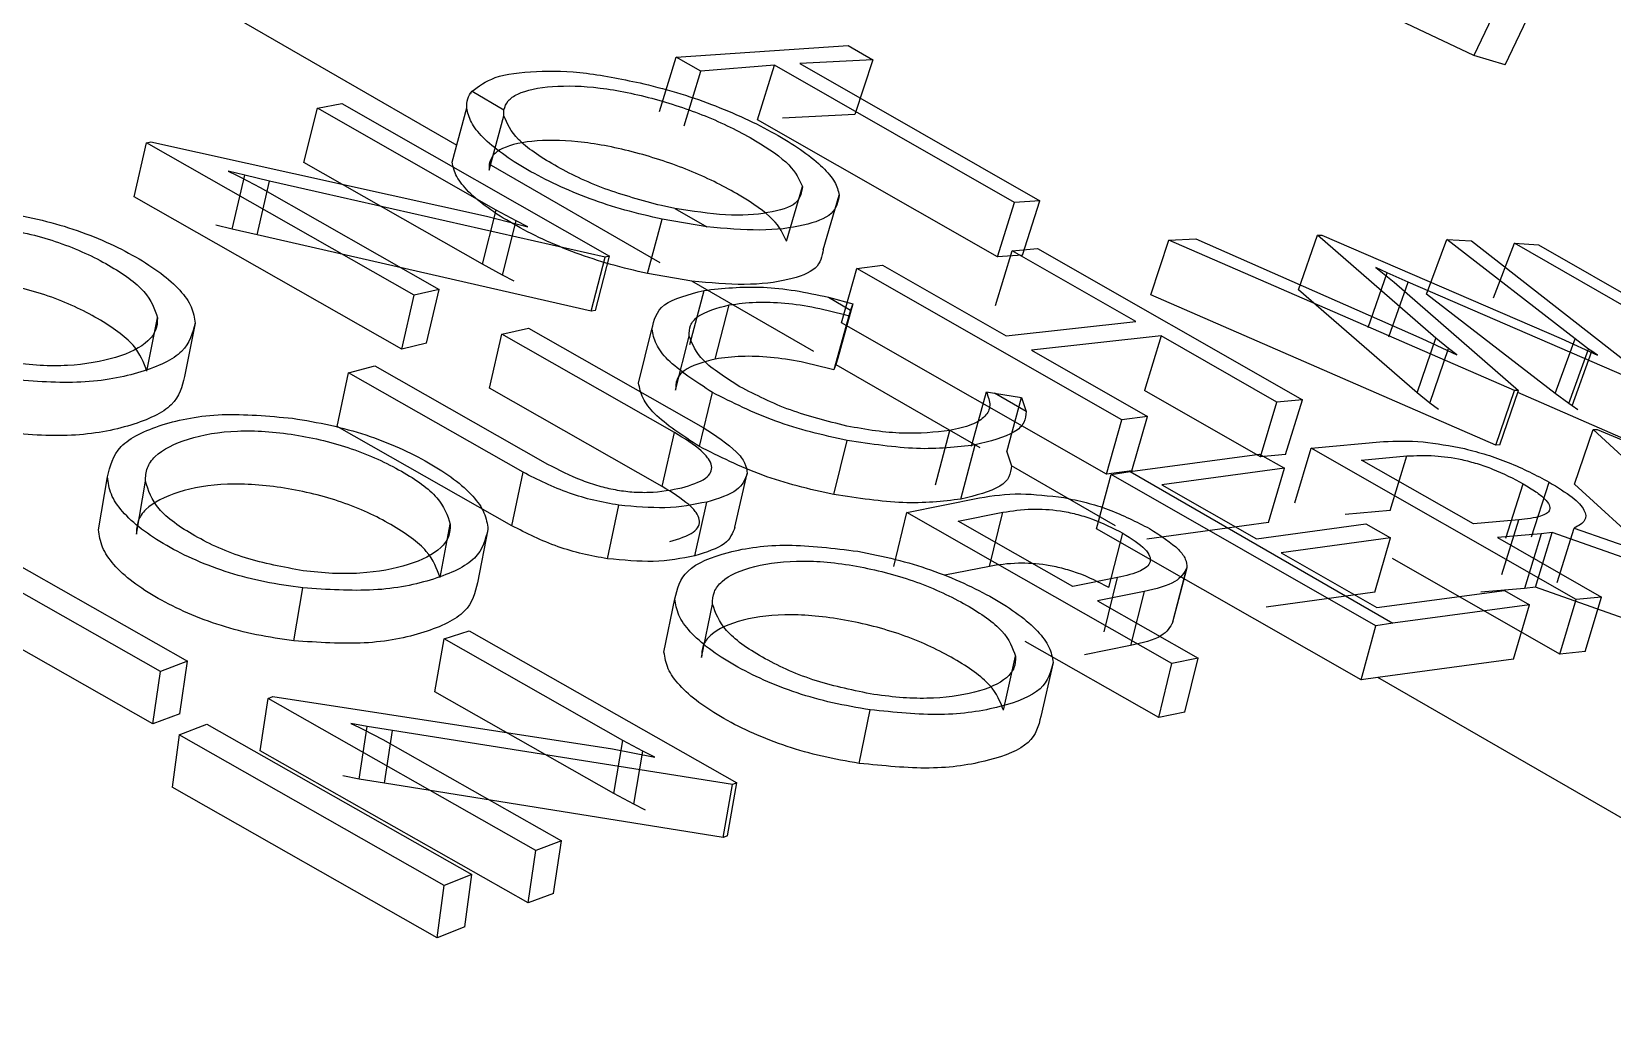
# Model space of a CAD drawing. Header units: millimetres. Extents: x 0 to 293, y 0 to 345.
# Drawn here: x 66.828 to 69.471, y 124.999 to 126.63 of the extents above; entities that cross this region are included whole.
import ezdxf

# ---------------------------------------------------------------- set-up
doc = ezdxf.new("R2010")
doc.units = ezdxf.units.MM

msp = doc.modelspace()

# ---------------------------------------------------------------- linework, layer by layer
at = {"color": 7, "linetype": 'Continuous', "lineweight": 25}
for p, q in [((67.5392, 126.4392), (67.0692, 126.7105)), ((69.2393, 126.59), (69.0003, 126.7032)), ((69.2819, 126.6798), (69.2393, 126.59)), ((69.2915, 126.5743), (69.3346, 126.6639)), ((67.8774, 126.4962), (67.9052, 126.5873)), ((67.9052, 126.5873), (68.1927, 126.6065)), ((67.9468, 126.5636), (67.9052, 126.5873)), ((68.1927, 126.6065), (68.2343, 126.5827)), ((69.2915, 126.5743), (69.2393, 126.59)), ((67.919, 126.4724), (67.9468, 126.5636)), ((68.07, 126.5736), (67.9468, 126.5636)), ((68.0412, 126.4824), (68.07, 126.5736)), ((68.4713, 126.3444), (68.07, 126.5736)), ((68.2343, 126.5827), (68.1121, 126.5764)), ((68.1121, 126.5764), (68.5133, 126.3471)), ((68.2343, 126.5827), (68.2042, 126.4914)), ((67.3055, 126.5017), (67.3462, 126.5094)), ((67.3462, 126.5094), (67.7937, 126.2544)), ((67.5622, 126.5277), (67.5618, 126.5261)), ((67.564, 126.53), (67.6174, 126.4992)), ((67.2826, 126.4112), (67.3055, 126.5017)), ((67.6044, 126.3314), (67.3055, 126.5017)), ((67.5307, 126.4116), (67.5551, 126.5023)), ((67.5927, 126.3985), (67.6173, 126.4892)), ((67.6173, 126.4892), (67.6174, 126.4992)), ((68.4425, 126.2532), (68.0412, 126.4824)), ((68.2042, 126.4914), (68.083, 126.4851)), ((66.999, 126.3539), (67.0195, 126.4439)), ((67.0195, 126.4439), (67.027, 126.4457)), ((67.467, 126.1891), (67.0195, 126.4439)), ((67.027, 126.4457), (67.588, 126.3211)), ((67.5815, 126.2409), (67.2826, 126.4112)), ((67.8784, 126.2434), (67.5926, 126.4084)), ((67.5926, 126.4084), (67.5927, 126.3985)), ((67.184, 126.3896), (67.1565, 126.3964)), ((67.1565, 126.3964), (67.1702, 126.3896)), ((67.1631, 126.2995), (67.184, 126.3896)), ((67.1702, 126.3896), (67.1777, 126.3859)), ((67.1777, 126.3859), (67.2099, 126.369)), ((67.2256, 126.38), (67.184, 126.3896)), ((67.2046, 126.2899), (67.2256, 126.38)), ((67.7864, 126.253), (67.2256, 126.38)), ((67.4465, 126.0991), (66.999, 126.3539)), ((67.2099, 126.369), (67.5088, 126.1988)), ((68.0898, 126.2798), (68.1164, 126.3709)), ((68.1512, 126.2653), (68.178, 126.3563)), ((67.5815, 126.2409), (67.6044, 126.3314)), ((67.588, 126.3211), (67.6575, 126.3033)), ((67.6377, 126.3135), (67.6044, 126.3314)), ((67.9031, 126.3342), (67.881, 126.3389)), ((67.9031, 126.3342), (67.9566, 126.3033)), ((68.4425, 126.2532), (68.4713, 126.3444)), ((68.5133, 126.3471), (68.4713, 126.3444)), ((68.4842, 126.2559), (68.5133, 126.3471)), ((67.1631, 126.2995), (67.1357, 126.3064)), ((67.2046, 126.2899), (67.1631, 126.2995)), ((67.6149, 126.223), (67.6377, 126.3135)), ((67.6575, 126.3033), (67.6377, 126.3135)), ((67.8573, 126.2254), (67.8817, 126.3161)), ((67.9567, 126.3033), (67.8817, 126.3161)), ((67.7633, 126.1625), (67.2046, 126.2899)), ((68.6993, 126.1901), (68.7292, 126.2814)), ((68.7292, 126.2814), (68.7741, 126.2832)), ((69.307, 126.03), (68.7292, 126.2814)), ((68.7741, 126.2832), (69.152, 126.117)), ((68.9458, 126.1982), (68.9778, 126.2895)), ((69.1755, 126.1175), (68.9778, 126.2895)), ((68.9778, 126.2895), (68.9848, 126.2895)), ((68.9848, 126.2895), (69.3851, 126.1168)), ((69.1602, 126.191), (69.194, 126.2822)), ((69.4085, 126.1162), (69.194, 126.2822)), ((69.194, 126.2822), (69.235, 126.2803)), ((69.235, 126.2803), (69.5557, 126.0293)), ((69.2723, 126.1849), (69.307, 126.276)), ((69.7497, 126.0225), (69.307, 126.276)), ((69.307, 126.276), (69.3471, 126.2732)), ((69.3471, 126.2732), (69.5537, 126.1549)), ((67.7633, 126.1625), (67.7864, 126.253)), ((67.7705, 126.1638), (67.7937, 126.2544)), ((67.7937, 126.2544), (67.7864, 126.253)), ((68.4393, 126.1722), (68.467, 126.2633)), ((68.4842, 126.2559), (68.4425, 126.2532)), ((68.467, 126.2633), (68.5096, 126.2671)), ((68.6738, 126.1453), (68.467, 126.2633)), ((68.5096, 126.2671), (68.9525, 126.0142)), ((67.6149, 126.223), (67.5815, 126.2409)), ((67.6347, 126.2128), (67.6149, 126.223)), ((67.9318, 126.2126), (67.8573, 126.2254)), ((68.182, 126.1428), (68.2076, 126.2337)), ((68.2076, 126.2337), (68.2505, 126.2394)), ((68.6506, 125.981), (68.2076, 126.2337)), ((68.2505, 126.2394), (68.4573, 126.1214)), ((69.0623, 126.1355), (69.0943, 126.2268)), ((69.0943, 126.2268), (69.0751, 126.2358)), ((69.0751, 126.2358), (69.0867, 126.2268)), ((69.0867, 126.2268), (69.106, 126.2113)), ((69.1293, 126.2112), (69.0943, 126.2268)), ((67.4465, 126.0991), (67.467, 126.1891)), ((67.5088, 126.1988), (67.467, 126.1891)), ((67.4879, 126.1088), (67.5088, 126.1988)), ((67.9283, 126.1066), (67.9519, 126.1972)), ((68.1353, 126.0951), (67.9318, 126.2126)), ((69.276, 125.9387), (68.6993, 126.1901)), ((69.1444, 126.0262), (68.9458, 126.1982)), ((69.0972, 126.1199), (69.1293, 126.2112)), ((69.106, 126.2113), (69.3139, 126.0302)), ((69.5487, 126.0294), (69.1293, 126.2112)), ((69.3754, 126.025), (69.1602, 126.191)), ((67.7705, 126.1638), (67.7633, 126.1625)), ((67.9706, 126.0825), (67.9942, 126.1731)), ((68.1599, 126.1859), (68.2008, 126.175)), ((68.16, 126.1859), (68.1971, 126.1645)), ((68.2008, 126.175), (68.1759, 126.0842)), ((68.1971, 126.1645), (68.1938, 126.155)), ((68.2008, 126.175), (68.1971, 126.1645)), ((67.0203, 126.0621), (67.0381, 126.1514)), ((67.101, 126.1425), (67.083, 126.0532)), ((68.1938, 126.155), (68.1691, 126.0643)), ((68.6249, 125.8901), (68.182, 126.1428)), ((68.4573, 126.1214), (68.6738, 126.1453)), ((67.5933, 126.034), (67.614, 126.1241)), ((67.614, 126.1241), (67.6583, 126.1342)), ((67.9028, 125.9597), (67.614, 126.1241)), ((67.6583, 126.1342), (67.9504, 125.9679)), ((67.8425, 126.0423), (67.8649, 126.1326)), ((67.9044, 126.0304), (67.927, 126.1208)), ((68.7161, 126.1212), (68.4996, 126.0973)), ((68.7161, 126.1212), (68.6883, 126.03)), ((68.91, 126.0104), (68.7161, 126.1212)), ((69.1444, 126.0262), (69.1755, 126.1175)), ((69.152, 126.117), (69.2108, 126.0897)), ((69.1968, 126.1002), (69.1755, 126.1175)), ((69.3754, 126.025), (69.4085, 126.1162)), ((69.3851, 126.1168), (69.4459, 126.0889)), ((69.431, 126.0993), (69.4085, 126.1162)), ((67.4879, 126.1088), (67.4465, 126.0991)), ((68.1759, 126.0842), (68.1723, 126.0737)), ((68.4996, 126.0973), (68.6935, 125.9866)), ((69.1657, 126.009), (69.1968, 126.1002)), ((69.2108, 126.0897), (69.1968, 126.1002)), ((69.398, 126.0081), (69.431, 126.0993)), ((69.4036, 126.0043), (69.4367, 126.0956)), ((69.4367, 126.0956), (69.431, 126.0993)), ((69.4459, 126.0889), (69.4367, 126.0956)), ((67.3386, 125.97), (67.3572, 126.0595)), ((67.3572, 126.0595), (67.4017, 126.0714)), ((67.6493, 125.8933), (67.3572, 126.0595)), ((67.4017, 126.0714), (67.6904, 125.9071)), ((68.1723, 126.0737), (68.1691, 126.0643)), ((68.1723, 126.0737), (68.413, 125.9348)), ((67.882, 125.8696), (67.5933, 126.034)), ((67.9441, 125.9364), (67.966, 126.0267)), ((68.3993, 125.937), (68.424, 126.0278)), ((68.424, 126.0278), (68.4378, 126.0256)), ((68.4907, 125.995), (68.4378, 126.0256)), ((68.4378, 126.0256), (68.483, 126.0183)), ((68.4581, 125.9275), (68.483, 126.0183)), ((68.483, 126.0183), (68.4907, 125.995)), ((68.8822, 125.9193), (68.6883, 126.03)), ((68.8822, 125.9193), (68.91, 126.0104)), ((68.9525, 126.0142), (68.91, 126.0104)), ((68.9244, 125.923), (68.9525, 126.0142)), ((69.1657, 126.009), (69.1444, 126.0262)), ((69.1798, 125.9984), (69.1657, 126.009)), ((69.276, 125.9387), (69.307, 126.03)), ((69.2828, 125.9389), (69.3139, 126.0302)), ((69.3139, 126.0302), (69.307, 126.03)), ((69.5157, 125.9382), (69.3126, 126.0264)), ((69.398, 126.0081), (69.3754, 126.025)), ((69.4036, 126.0043), (69.398, 126.0081)), ((69.4129, 125.9977), (69.4036, 126.0043)), ((68.6249, 125.8901), (68.6506, 125.981)), ((68.6935, 125.9866), (68.6506, 125.981)), ((68.6675, 125.8957), (68.6935, 125.9866)), ((67.6306, 125.8038), (67.3386, 125.97)), ((67.882, 125.8696), (67.9028, 125.9597)), ((68.3392, 125.8724), (68.3628, 125.963)), ((69.4076, 125.8734), (69.4387, 125.9647)), ((69.4387, 125.9647), (69.4454, 125.9648)), ((69.7224, 125.7038), (69.4387, 125.9647)), ((69.4454, 125.9648), (70.0579, 125.7089)), ((68.1691, 125.8562), (68.1915, 125.9466)), ((68.3815, 125.8483), (68.4051, 125.9389)), ((68.4581, 125.9275), (68.4658, 125.9043)), ((68.94, 125.8423), (68.9673, 125.9334)), ((68.9673, 125.9334), (69.0879, 125.9445)), ((69.4102, 125.6805), (68.9673, 125.9334)), ((69.2828, 125.9389), (69.276, 125.9387)), ((68.64, 125.8038), (68.4658, 125.9043)), ((68.6647, 125.8945), (68.8808, 125.9238)), ((68.9224, 125.9001), (68.7173, 125.8725)), ((68.8808, 125.9238), (68.9224, 125.9001)), ((68.9244, 125.923), (68.8822, 125.9193)), ((68.8958, 125.8091), (68.9224, 125.9001)), ((69.0514, 125.9138), (69.1273, 125.9205)), ((69.2384, 125.807), (69.0514, 125.9138)), ((69.0991, 125.8294), (69.1273, 125.9205)), ((66.9394, 125.7972), (66.9543, 125.8856)), ((67.0027, 125.79), (67.0178, 125.8785)), ((67.6306, 125.8038), (67.6493, 125.8933)), ((68.0035, 125.8015), (68.0243, 125.8915)), ((68.608, 125.7988), (68.6325, 125.8895)), ((68.6675, 125.8957), (68.6249, 125.8901)), ((68.6325, 125.8895), (68.6647, 125.8945)), ((69.0755, 125.6369), (68.6325, 125.8895)), ((68.6647, 125.8945), (69.1035, 125.6413)), ((68.7173, 125.8725), (68.8756, 125.7822)), ((69.2924, 125.783), (69.3214, 125.8742)), ((69.3358, 125.7856), (69.3652, 125.8769)), ((69.6926, 125.6125), (69.4076, 125.8734)), ((68.2912, 125.8259), (68.4128, 125.8507)), ((67.7904, 125.7487), (67.8094, 125.8384)), ((67.9366, 125.7538), (67.9565, 125.8436)), ((68.2695, 125.7356), (68.2912, 125.8259)), ((68.7343, 125.5735), (68.2912, 125.8259)), ((68.3767, 125.8114), (68.4518, 125.8264)), ((68.4291, 125.736), (68.4518, 125.8264)), ((69.0991, 125.8294), (69.0238, 125.8227)), ((66.6867, 125.8054), (67.0883, 125.5775)), ((67.5105, 125.7173), (67.5277, 125.8064)), ((67.5907, 125.7979), (67.5733, 125.7087)), ((68.5685, 125.7021), (68.3767, 125.8114)), ((69.051, 125.5462), (68.608, 125.7988)), ((68.8958, 125.8091), (68.6925, 125.7817)), ((68.8756, 125.7822), (69.0586, 125.8071)), ((69.0586, 125.8071), (69.0998, 125.7836)), ((69.3143, 125.8137), (69.2384, 125.807)), ((69.2861, 125.7226), (69.3143, 125.8137)), ((69.342, 125.7012), (69.3704, 125.7924)), ((69.3704, 125.7924), (69.352, 125.7905)), ((69.6364, 125.6991), (69.3704, 125.7924)), ((69.3783, 125.7088), (69.407, 125.8)), ((69.407, 125.8), (69.6863, 125.702)), ((67.0429, 125.5603), (66.6413, 125.7883)), ((68.6286, 125.7009), (68.6522, 125.7915)), ((69.0998, 125.7836), (68.9168, 125.7587)), ((69.0734, 125.6927), (69.0998, 125.7836)), ((69.352, 125.7905), (69.2787, 125.784)), ((69.2787, 125.784), (69.4527, 125.6847)), ((69.352, 125.7905), (69.3238, 125.6993)), ((68.9168, 125.7587), (69.0771, 125.6673)), ((69.3829, 125.5894), (69.1031, 125.7492)), ((68.4291, 125.736), (68.3546, 125.7211)), ((68.6435, 125.7172), (68.5685, 125.7021)), ((68.6208, 125.6268), (68.6435, 125.7172)), ((68.7354, 125.641), (68.759, 125.7319)), ((68.7359, 125.6431), (68.7594, 125.7337)), ((67.0305, 125.4728), (66.6289, 125.7007)), ((67.2661, 125.6116), (67.281, 125.7)), ((68.6878, 125.694), (68.6101, 125.6784)), ((68.6878, 125.694), (68.6651, 125.6036)), ((69.0734, 125.6927), (68.892, 125.6679)), ((69.0771, 125.6673), (69.2906, 125.6958)), ((69.3238, 125.6993), (69.2511, 125.6929)), ((69.2906, 125.6958), (69.3322, 125.672)), ((69.342, 125.7012), (69.3238, 125.6993)), ((69.6073, 125.6079), (69.342, 125.7012)), ((67.885, 125.5926), (67.903, 125.6819)), ((67.9478, 125.5835), (67.9661, 125.6729)), ((68.6101, 125.6784), (68.7782, 125.5827)), ((69.3322, 125.672), (69.1035, 125.6413)), ((69.3056, 125.581), (69.3322, 125.672)), ((69.3829, 125.5894), (69.4102, 125.6805)), ((69.4527, 125.6847), (69.4102, 125.6805)), ((69.4251, 125.5936), (69.4527, 125.6847)), ((69.051, 125.5462), (69.0755, 125.6369)), ((69.1035, 125.6413), (69.0755, 125.6369)), ((67.502, 125.5262), (67.5173, 125.6147)), ((67.5173, 125.6147), (67.5593, 125.6285)), ((67.8163, 125.4449), (67.5173, 125.6147)), ((67.5593, 125.6285), (68.0069, 125.3742)), ((68.7126, 125.4833), (68.4888, 125.6107)), ((68.4527, 125.4958), (68.473, 125.5857)), ((68.6651, 125.6036), (68.588, 125.5881)), ((68.7782, 125.5827), (68.7343, 125.5735)), ((68.7561, 125.4924), (68.7782, 125.5827)), ((69.3056, 125.581), (69.0787, 125.5505)), ((69.4251, 125.5936), (69.3829, 125.5894)), ((67.0305, 125.4728), (67.0429, 125.5603)), ((67.0883, 125.5775), (67.0429, 125.5603)), ((67.0755, 125.4898), (67.0883, 125.5775)), ((68.5357, 125.5752), (68.5151, 125.4852)), ((68.7126, 125.4833), (68.7343, 125.5735)), ((69.0787, 125.5505), (69.051, 125.5462)), ((70.094, 124.9644), (69.0787, 125.5505)), ((67.21, 125.4277), (67.223, 125.5154)), ((67.223, 125.5154), (67.2307, 125.5183)), ((67.6706, 125.2613), (67.223, 125.5154)), ((67.2307, 125.5183), (67.7991, 125.4308)), ((67.8009, 125.3563), (67.502, 125.5262)), ((67.0755, 125.4898), (67.0305, 125.4728)), ((68.2116, 125.4068), (68.2296, 125.4962)), ((68.7561, 125.4924), (68.7126, 125.4833)), ((67.0743, 125.4542), (67.0626, 125.367)), ((67.0743, 125.4542), (67.1206, 125.4723)), ((67.5175, 125.2027), (67.0743, 125.4542)), ((67.1206, 125.4723), (67.5639, 125.2208)), ((67.3889, 125.4685), (67.3611, 125.4736)), ((67.3611, 125.4736), (67.3748, 125.4671)), ((67.3748, 125.4671), (67.3823, 125.4634)), ((67.3755, 125.3806), (67.3889, 125.4685)), ((67.3823, 125.4634), (67.4146, 125.4469)), ((67.431, 125.4615), (67.3889, 125.4685)), ((67.4175, 125.3736), (67.431, 125.4615)), ((67.9995, 125.3717), (67.431, 125.4615)), ((67.6576, 125.1735), (67.21, 125.4277)), ((67.4146, 125.4469), (67.7136, 125.2771)), ((67.7991, 125.4308), (67.8696, 125.4173)), ((67.8009, 125.3563), (67.8163, 125.4449)), ((67.8497, 125.4272), (67.8163, 125.4449)), ((67.8343, 125.3387), (67.8497, 125.4272)), ((67.8696, 125.4173), (67.8497, 125.4272)), ((67.3755, 125.3806), (67.3478, 125.3858)), ((67.4175, 125.3736), (67.3755, 125.3806)), ((67.9838, 125.2831), (67.4175, 125.3736)), ((67.9838, 125.2831), (67.9995, 125.3717)), ((67.9912, 125.2855), (68.0069, 125.3742)), ((68.0069, 125.3742), (67.9995, 125.3717)), ((67.5058, 125.1154), (67.0626, 125.367)), ((67.8343, 125.3387), (67.8009, 125.3563)), ((67.8542, 125.3287), (67.8343, 125.3387)), ((67.7136, 125.2771), (67.6706, 125.2613)), ((67.7003, 125.1892), (67.7136, 125.2771)), ((67.9912, 125.2855), (67.9838, 125.2831)), ((67.6576, 125.1735), (67.6706, 125.2613)), ((67.5639, 125.2208), (67.5175, 125.2027)), ((67.5518, 125.1334), (67.5639, 125.2208)), ((67.5058, 125.1154), (67.5175, 125.2027)), ((67.7003, 125.1892), (67.6576, 125.1735)), ((67.5518, 125.1334), (67.5058, 125.1154))]:
    msp.add_line(p, q, dxfattribs=at)
for points, knots in [([(67.564, 126.53), (67.5751, 126.5385), (67.5979, 126.5561), (67.6677, 126.5652), (67.753, 126.5632), (67.8187, 126.5495), (67.8515, 126.5427)], [0, 0, 0, 0, 0.245268, 0.505394, 0.752605, 1, 1, 1, 1]), ([(67.6174, 126.4992), (67.6191, 126.5043), (67.6225, 126.5145), (67.6453, 126.5302), (67.6946, 126.5404), (67.7755, 126.5385), (67.8698, 126.5189), (67.9633, 126.4873), (68.0403, 126.448), (68.1004, 126.4065), (68.1111, 126.3826), (68.1164, 126.3709)], [0, 0, 0, 0, 0.061692, 0.122574, 0.251216, 0.376918, 0.501863, 0.623234, 0.751601, 0.877663, 1, 1, 1, 1]), ([(67.8515, 126.5427), (67.8722, 126.5373), (67.9129, 126.5267), (67.9927, 126.4988), (68.0809, 126.4563), (68.1447, 126.4116), (68.1727, 126.3782), (68.1762, 126.3637), (68.178, 126.3563)], [0, 0, 0, 0, 0.126805, 0.249029, 0.500262, 0.75368, 0.875238, 1, 1, 1, 1]), ([(67.5551, 126.5023), (67.5553, 126.5074), (67.5557, 126.5174), (67.5607, 126.5261), (67.564, 126.53), (67.564, 126.53)], [0, 0, 0, 0, 0.512337, 0.999767, 1, 1, 1, 1]), ([(67.8817, 126.3161), (67.8609, 126.321), (67.82, 126.3305), (67.7398, 126.3568), (67.6516, 126.3983), (67.5879, 126.4439), (67.5602, 126.4789), (67.5568, 126.4944), (67.5551, 126.5023)], [0, 0, 0, 0, 0.126612, 0.248789, 0.500282, 0.754019, 0.875515, 1, 1, 1, 1]), ([(67.881, 126.3389), (67.8485, 126.3476), (67.7824, 126.3653), (67.6991, 126.406), (67.6343, 126.4498), (67.6229, 126.4762), (67.6173, 126.4892)], [0, 0, 0, 0, 0.245469, 0.500012, 0.75437, 1, 1, 1, 1]), ([(68.0898, 126.2798), (68.0844, 126.2916), (68.0734, 126.3155), (68.0133, 126.357), (67.9364, 126.3962), (67.8433, 126.4279), (67.7493, 126.4475), (67.6688, 126.4495), (67.62, 126.4393), (67.5975, 126.4237), (67.5943, 126.4135), (67.5926, 126.4084)], [0, 0, 0, 0, 0.12247, 0.249057, 0.377846, 0.499534, 0.624325, 0.749593, 0.87769, 0.938394, 1, 1, 1, 1]), ([(67.8573, 126.2254), (67.8367, 126.2302), (67.7962, 126.2398), (67.7163, 126.2661), (67.6281, 126.3075), (67.5638, 126.353), (67.536, 126.3881), (67.5325, 126.4037), (67.5307, 126.4116)], [0, 0, 0, 0, 0.125259, 0.247028, 0.500007, 0.752822, 0.874635, 1, 1, 1, 1]), ([(68.1164, 126.3709), (68.1149, 126.3608), (68.1119, 126.3406), (68.0617, 126.3255), (67.9923, 126.3203), (67.9324, 126.3297), (67.9031, 126.3342)], [0, 0, 0, 0, 0.248046, 0.500546, 0.75586, 1, 1, 1, 1]), ([(68.178, 126.3563), (68.1759, 126.3453), (68.1716, 126.3232), (68.1207, 126.3045), (68.0502, 126.2953), (67.9872, 126.3007), (67.9567, 126.3033)], [0, 0, 0, 0, 0.24995, 0.499339, 0.757182, 1, 1, 1, 1]), ([(66.7744, 126.3283), (66.7955, 126.3247), (66.8371, 126.3176), (66.9181, 126.2945), (67.0069, 126.2543), (67.0702, 126.2075), (67.097, 126.1694), (67.0997, 126.1516), (67.101, 126.1425)], [0, 0, 0, 0, 0.126805, 0.249029, 0.500262, 0.75368, 0.875238, 1, 1, 1, 1]), ([(66.5287, 126.2263), (66.5291, 126.2337), (66.5298, 126.2483), (66.5484, 126.2741), (66.5964, 126.2978), (66.665, 126.3091), (66.7287, 126.3075), (66.7935, 126.2997), (66.8769, 126.279), (66.9591, 126.2406), (67.0228, 126.1959), (67.033, 126.1661), (67.0381, 126.1514)], [0, 0, 0, 0, 0.062953, 0.124056, 0.250824, 0.377875, 0.438947, 0.501811, 0.623452, 0.750968, 0.877296, 1, 1, 1, 1]), ([(68.1512, 126.2653), (68.1492, 126.2543), (68.1452, 126.2323), (68.0947, 126.2136), (68.0248, 126.2043), (67.9622, 126.2099), (67.9318, 126.2126)], [0, 0, 0, 0, 0.2503883, 0.5006328, 0.7575828, 1, 1, 1, 1]), ([(67.0203, 126.0621), (67.0151, 126.0766), (67.0043, 126.1064), (66.9414, 126.151), (66.8595, 126.1897), (66.7762, 126.2103), (66.7113, 126.2183), (66.6479, 126.22), (66.5797, 126.2088), (66.5321, 126.1852), (66.5139, 126.1595), (66.5133, 126.145), (66.513, 126.1376)], [0, 0, 0, 0, 0.121602, 0.249655, 0.376375, 0.49949, 0.562286, 0.623215, 0.749838, 0.876098, 0.937071, 1, 1, 1, 1]), ([(67.8649, 126.1326), (67.8683, 126.1474), (67.8754, 126.1775), (67.9261, 126.1906), (67.9519, 126.1972)], [0, 0, 0, 0, 0.4919392, 1, 1, 1, 1]), ([(67.9519, 126.1972), (67.983, 126.2007), (68.0281, 126.2058), (68.1038, 126.198), (68.1413, 126.1899), (68.1599, 126.1859)], [0, 0, 0, 0, 0.526437, 0.764314, 1, 1, 1, 1]), ([(67.927, 126.1208), (67.9272, 126.127), (67.9275, 126.1391), (67.9442, 126.1596), (67.974, 126.1677), (67.9942, 126.1731)], [0, 0, 0, 0, 0.248695, 0.49177, 1, 1, 1, 1]), ([(67.9942, 126.1731), (68.0085, 126.175), (68.0361, 126.1787), (68.0859, 126.1769), (68.1393, 126.1694), (68.1754, 126.1599), (68.1938, 126.155)], [0, 0, 0, 0, 0.2684043, 0.5144395, 0.7529141, 1, 1, 1, 1]), ([(67.101, 126.1425), (67.0968, 126.1258), (67.0882, 126.0921), (67.0146, 126.0589), (66.9149, 126.0392), (66.8326, 126.0452), (66.7919, 126.0481)], [0, 0, 0, 0, 0.247123, 0.499988, 0.752615, 1, 1, 1, 1]), ([(67.0381, 126.1514), (67.0377, 126.1444), (67.037, 126.1306), (67.0189, 126.1061), (66.9721, 126.083), (66.9045, 126.0711), (66.8416, 126.0709), (66.809, 126.0746), (66.7925, 126.0764)], [0, 0, 0, 0, 0.125602, 0.247537, 0.500012, 0.75245, 0.874362, 1, 1, 1, 1]), ([(67.966, 126.0267), (67.9379, 126.0449), (67.8965, 126.0718), (67.8697, 126.1081), (67.8665, 126.1244), (67.8649, 126.1326)], [0, 0, 0, 0, 0.507995, 0.751047, 1, 1, 1, 1]), ([(68.0119, 126.0362), (67.9887, 126.0509), (67.9435, 126.0796), (67.9324, 126.1073), (67.927, 126.1208)], [0, 0, 0, 0, 0.511804, 1, 1, 1, 1]), ([(68.1691, 126.0643), (68.1508, 126.0691), (68.1149, 126.0787), (68.0618, 126.0862), (68.0122, 126.0881), (67.9849, 126.0844), (67.9706, 126.0825)], [0, 0, 0, 0, 0.247724, 0.486327, 0.732091, 1, 1, 1, 1]), ([(67.9706, 126.0825), (67.9506, 126.0771), (67.9211, 126.0691), (67.9048, 126.0486), (67.9045, 126.0365), (67.9044, 126.0304)], [0, 0, 0, 0, 0.50764, 0.750815, 1, 1, 1, 1]), ([(67.083, 126.0532), (67.079, 126.0365), (67.0708, 126.003), (66.9978, 125.9699), (66.8987, 125.9504), (66.817, 125.9565), (66.7765, 125.9595)], [0, 0, 0, 0, 0.247384, 0.50001, 0.752342, 1, 1, 1, 1]), ([(67.9441, 125.9364), (67.9161, 125.9546), (67.8746, 125.9815), (67.8476, 126.0178), (67.8442, 126.0341), (67.8425, 126.0423)], [0, 0, 0, 0, 0.508564, 0.751524, 1, 1, 1, 1]), ([(68.1907, 125.9706), (68.1581, 125.9787), (68.0915, 125.9953), (68.0388, 126.0224), (68.0119, 126.0362)], [0, 0, 0, 0, 0.4888565, 1, 1, 1, 1]), ([(68.1915, 125.9466), (68.1709, 125.951), (68.1304, 125.9597), (68.0494, 125.9847), (67.9996, 126.0098), (67.966, 126.0267)], [0, 0, 0, 0, 0.249335, 0.492536, 1, 1, 1, 1]), ([(68.424, 126.0278), (68.427, 126.02), (68.4327, 126.0049), (68.4236, 125.9862), (68.4009, 125.9716), (68.3758, 125.9659), (68.3628, 125.963)], [0, 0, 0, 0, 0.252239, 0.492808, 0.737138, 1, 1, 1, 1]), ([(66.9543, 125.8856), (66.9587, 125.9035), (66.9676, 125.9398), (67.0419, 125.9751), (67.1415, 125.9947), (67.2235, 125.9873), (67.264, 125.9836)], [0, 0, 0, 0, 0.246818, 0.499992, 0.753183, 1, 1, 1, 1]), ([(67.264, 125.9836), (67.2852, 125.9801), (67.3268, 125.9732), (67.408, 125.9505), (67.4967, 125.9105), (67.56, 125.8635), (67.5867, 125.8251), (67.5894, 125.807), (67.5907, 125.7979)], [0, 0, 0, 0, 0.126805, 0.249029, 0.500262, 0.75368, 0.875238, 1, 1, 1, 1]), ([(68.4907, 125.995), (68.4901, 125.9886), (68.4888, 125.9757), (68.4663, 125.9539), (68.43, 125.945), (68.4051, 125.9389)], [0, 0, 0, 0, 0.237639, 0.477276, 1, 1, 1, 1]), ([(67.0178, 125.8785), (67.0182, 125.886), (67.019, 125.9007), (67.0376, 125.927), (67.0857, 125.9514), (67.1545, 125.9634), (67.2183, 125.9622), (67.2831, 125.9548), (67.3666, 125.9345), (67.4489, 125.8962), (67.5126, 125.8513), (67.5227, 125.8213), (67.5277, 125.8064)], [0, 0, 0, 0, 0.062953, 0.124056, 0.250824, 0.377875, 0.438947, 0.501811, 0.623452, 0.750968, 0.877296, 1, 1, 1, 1]), ([(67.9148, 125.8673), (67.9298, 125.8719), (67.9512, 125.8785), (67.9641, 125.8927), (67.9658, 125.9039), (67.9599, 125.9163), (67.9422, 125.9354), (67.9191, 125.9496), (67.9028, 125.9597)], [0, 0, 0, 0, 0.273993, 0.390713, 0.501274, 0.608495, 0.724491, 1, 1, 1, 1]), ([(67.9504, 125.9679), (67.9712, 125.9545), (68.0016, 125.9351), (68.0216, 125.9088), (68.0234, 125.8973), (68.0243, 125.8915)], [0, 0, 0, 0, 0.524336, 0.762921, 1, 1, 1, 1]), ([(68.3628, 125.963), (68.3379, 125.9603), (68.3011, 125.9563), (68.2387, 125.9618), (68.2068, 125.9676), (68.1907, 125.9706)], [0, 0, 0, 0, 0.508002, 0.751127, 1, 1, 1, 1]), ([(68.1691, 125.8562), (68.1486, 125.8606), (68.1082, 125.8694), (68.0275, 125.8944), (67.9778, 125.9195), (67.9441, 125.9364)], [0, 0, 0, 0, 0.248827, 0.491922, 1, 1, 1, 1]), ([(68.4051, 125.9389), (68.3742, 125.9353), (68.3132, 125.9281), (68.2317, 125.9405), (68.1915, 125.9466)], [0, 0, 0, 0, 0.507292, 1, 1, 1, 1]), ([(69.0879, 125.9445), (69.1087, 125.9455), (69.1473, 125.9473), (69.1997, 125.9374), (69.2238, 125.9328)], [0, 0, 0, 0, 0.539578, 1, 1, 1, 1]), ([(69.2238, 125.9328), (69.2361, 125.9296), (69.2606, 125.9231), (69.3116, 125.9049), (69.3434, 125.8883), (69.3652, 125.8769)], [0, 0, 0, 0, 0.240376, 0.478931, 1, 1, 1, 1]), ([(67.6904, 125.9071), (67.7087, 125.8975), (67.7347, 125.8839), (67.775, 125.8704), (67.8035, 125.8637), (67.8322, 125.86), (67.8727, 125.8591), (67.8975, 125.8639), (67.9148, 125.8673)], [0, 0, 0, 0, 0.275532, 0.391487, 0.498685, 0.609336, 0.726126, 1, 1, 1, 1]), ([(68.4658, 125.9043), (68.4652, 125.8979), (68.4641, 125.885), (68.4421, 125.8633), (68.4061, 125.8544), (68.3815, 125.8483)], [0, 0, 0, 0, 0.238812, 0.478805, 1, 1, 1, 1]), ([(69.1273, 125.9205), (69.142, 125.9212), (69.1684, 125.9224), (69.211, 125.9169), (69.2449, 125.908), (69.282, 125.895), (69.3052, 125.8828), (69.3214, 125.8742)], [0, 0, 0, 0, 0.280172, 0.50188, 0.616142, 0.732498, 1, 1, 1, 1]), ([(67.281, 125.7), (67.2598, 125.703), (67.2181, 125.7089), (67.1368, 125.73), (67.048, 125.7692), (66.9848, 125.817), (66.9582, 125.857), (66.9556, 125.876), (66.9543, 125.8856)], [0, 0, 0, 0, 0.126612, 0.248789, 0.500282, 0.754019, 0.875515, 1, 1, 1, 1]), ([(67.5105, 125.7173), (67.5053, 125.732), (67.4946, 125.762), (67.4317, 125.8067), (67.3498, 125.8454), (67.2664, 125.8655), (67.2014, 125.8732), (67.138, 125.8744), (67.0696, 125.8626), (67.022, 125.8383), (67.0037, 125.8122), (67.003, 125.7975), (67.0027, 125.79)], [0, 0, 0, 0, 0.121602, 0.249655, 0.376375, 0.49949, 0.562286, 0.623215, 0.749838, 0.876098, 0.937071, 1, 1, 1, 1]), ([(67.2816, 125.7287), (67.2485, 125.7348), (67.1813, 125.7472), (67.0975, 125.7859), (67.033, 125.8314), (67.0228, 125.863), (67.0178, 125.8785)], [0, 0, 0, 0, 0.245469, 0.500012, 0.75437, 1, 1, 1, 1]), ([(67.8094, 125.8384), (67.7954, 125.8408), (67.7673, 125.8458), (67.7096, 125.8628), (67.6739, 125.8809), (67.6493, 125.8933)], [0, 0, 0, 0, 0.236509, 0.474922, 1, 1, 1, 1]), ([(68.0243, 125.8915), (68.0204, 125.8816), (68.0122, 125.8605), (67.9757, 125.8494), (67.9565, 125.8436)], [0, 0, 0, 0, 0.474081, 1, 1, 1, 1]), ([(69.3214, 125.8742), (69.3289, 125.8697), (69.343, 125.8612), (69.3581, 125.8491), (69.3662, 125.8387), (69.367, 125.8276), (69.3511, 125.818), (69.3275, 125.8153), (69.3143, 125.8137)], [0, 0, 0, 0, 0.142053, 0.268046, 0.384287, 0.498707, 0.720428, 1, 1, 1, 1]), ([(69.3652, 125.8769), (69.3791, 125.8683), (69.4054, 125.8521), (69.4265, 125.8295), (69.4277, 125.8113), (69.4142, 125.8039), (69.407, 125.8)], [0, 0, 0, 0, 0.263442, 0.499023, 0.735135, 1, 1, 1, 1]), ([(67.8949, 125.7775), (67.9098, 125.7821), (67.931, 125.7886), (67.9437, 125.8027), (67.9452, 125.8139), (67.9393, 125.8263), (67.9214, 125.8453), (67.8983, 125.8596), (67.882, 125.8696)], [0, 0, 0, 0, 0.2728622, 0.389286, 0.4997793, 0.607077, 0.7233731, 1, 1, 1, 1]), ([(68.3815, 125.8483), (68.3508, 125.8447), (68.2902, 125.8376), (68.2091, 125.8501), (68.1691, 125.8562)], [0, 0, 0, 0, 0.506771, 1, 1, 1, 1]), ([(68.4128, 125.8507), (68.4345, 125.854), (68.4748, 125.8603), (68.5288, 125.8539), (68.5538, 125.8509)], [0, 0, 0, 0, 0.538557, 1, 1, 1, 1]), ([(68.5538, 125.8509), (68.5662, 125.8484), (68.5912, 125.8433), (68.6429, 125.8269), (68.6749, 125.8105), (68.6969, 125.7992)], [0, 0, 0, 0, 0.238816, 0.477074, 1, 1, 1, 1]), ([(67.9565, 125.8436), (67.9344, 125.8392), (67.8924, 125.8308), (67.8361, 125.8359), (67.8094, 125.8384)], [0, 0, 0, 0, 0.526652, 1, 1, 1, 1]), ([(68.4518, 125.8264), (68.4672, 125.8288), (68.4949, 125.8331), (68.5392, 125.8309), (68.5741, 125.8238), (68.6121, 125.8121), (68.6357, 125.8), (68.6522, 125.7915)], [0, 0, 0, 0, 0.2799101, 0.5018288, 0.6158231, 0.7321818, 1, 1, 1, 1]), ([(67.2661, 125.6116), (67.2451, 125.6146), (67.2038, 125.6206), (67.1228, 125.6418), (67.0341, 125.6808), (66.9703, 125.7284), (66.9436, 125.7684), (66.9408, 125.7875), (66.9394, 125.7972)], [0, 0, 0, 0, 0.125259, 0.247028, 0.500007, 0.752822, 0.874635, 1, 1, 1, 1]), ([(67.5907, 125.7979), (67.5864, 125.781), (67.5777, 125.7467), (67.5039, 125.7126), (67.4041, 125.6919), (67.3217, 125.6973), (67.281, 125.7)], [0, 0, 0, 0, 0.247123, 0.499988, 0.752615, 1, 1, 1, 1]), ([(67.5277, 125.8064), (67.5273, 125.7993), (67.5266, 125.7853), (67.5084, 125.7603), (67.4615, 125.7367), (67.3938, 125.7241), (67.3307, 125.7234), (67.2981, 125.7269), (67.2816, 125.7287)], [0, 0, 0, 0, 0.125602, 0.247537, 0.500012, 0.75245, 0.874362, 1, 1, 1, 1]), ([(67.7904, 125.7487), (67.7765, 125.7512), (67.7484, 125.7562), (67.6909, 125.7733), (67.6552, 125.7914), (67.6306, 125.8038)], [0, 0, 0, 0, 0.23601, 0.474326, 1, 1, 1, 1]), ([(68.0035, 125.8015), (67.9997, 125.7915), (67.9918, 125.7706), (67.9556, 125.7596), (67.9366, 125.7538)], [0, 0, 0, 0, 0.4745572, 1, 1, 1, 1]), ([(68.6969, 125.7992), (68.7152, 125.7875), (68.7421, 125.7703), (68.7584, 125.7479), (68.7591, 125.7384), (68.7594, 125.7337)], [0, 0, 0, 0, 0.520742, 0.759624, 1, 1, 1, 1]), ([(67.903, 125.6819), (67.9071, 125.6985), (67.9156, 125.732), (67.9888, 125.7621), (68.0874, 125.7764), (68.1688, 125.7662), (68.209, 125.7612)], [0, 0, 0, 0, 0.246818, 0.499992, 0.753183, 1, 1, 1, 1]), ([(68.6522, 125.7915), (68.6663, 125.7825), (68.6866, 125.7697), (68.6981, 125.7532), (68.699, 125.7399), (68.6823, 125.7263), (68.6574, 125.7205), (68.6435, 125.7172)], [0, 0, 0, 0, 0.268401, 0.384646, 0.498157, 0.720141, 1, 1, 1, 1]), ([(67.9366, 125.7538), (67.9146, 125.7494), (67.8729, 125.7411), (67.8169, 125.7463), (67.7904, 125.7487)], [0, 0, 0, 0, 0.526199, 1, 1, 1, 1]), ([(67.9661, 125.6729), (67.9664, 125.6799), (67.9671, 125.6936), (67.9852, 125.7174), (68.0327, 125.7383), (68.1007, 125.7467), (68.164, 125.7431), (68.2284, 125.7335), (68.3114, 125.7113), (68.3935, 125.6724), (68.4574, 125.6281), (68.4679, 125.5997), (68.473, 125.5857)], [0, 0, 0, 0, 0.062953, 0.124056, 0.250824, 0.377875, 0.438947, 0.501811, 0.623452, 0.750968, 0.877296, 1, 1, 1, 1]), ([(68.209, 125.7612), (68.2301, 125.757), (68.2714, 125.749), (68.3522, 125.7245), (68.4408, 125.6837), (68.5042, 125.6374), (68.5313, 125.6007), (68.5342, 125.5838), (68.5357, 125.5752)], [0, 0, 0, 0, 0.126805, 0.249029, 0.500262, 0.75368, 0.875238, 1, 1, 1, 1]), ([(68.6286, 125.7009), (68.6121, 125.7094), (68.5885, 125.7216), (68.5507, 125.7332), (68.5159, 125.7403), (68.4719, 125.7426), (68.4444, 125.7384), (68.4291, 125.736)], [0, 0, 0, 0, 0.2694817, 0.3859932, 0.4995582, 0.7209987, 1, 1, 1, 1]), ([(68.7594, 125.7337), (68.7546, 125.7253), (68.744, 125.707), (68.7075, 125.6986), (68.6878, 125.694)], [0, 0, 0, 0, 0.461765, 1, 1, 1, 1]), ([(67.5733, 125.7087), (67.5692, 125.6918), (67.5609, 125.6577), (67.4878, 125.6237), (67.3885, 125.6033), (67.3066, 125.6089), (67.2661, 125.6116)], [0, 0, 0, 0, 0.247384, 0.50001, 0.752342, 1, 1, 1, 1]), ([(68.2296, 125.4962), (68.2085, 125.4998), (68.1671, 125.5069), (68.0861, 125.5296), (67.9975, 125.5696), (67.9342, 125.6166), (67.9072, 125.655), (67.9044, 125.6729), (67.903, 125.6819)], [0, 0, 0, 0, 0.126612, 0.248789, 0.500282, 0.754019, 0.875515, 1, 1, 1, 1]), ([(68.2299, 125.5229), (68.197, 125.5298), (68.1301, 125.544), (68.0464, 125.5834), (67.9818, 125.6283), (67.9713, 125.6582), (67.9661, 125.6729)], [0, 0, 0, 0, 0.245469, 0.500012, 0.75437, 1, 1, 1, 1]), ([(68.4527, 125.4958), (68.4473, 125.5096), (68.4363, 125.538), (68.3733, 125.5821), (68.2915, 125.6214), (68.2085, 125.6435), (68.144, 125.6532), (68.081, 125.6569), (68.0134, 125.6486), (67.9664, 125.6278), (67.9486, 125.6041), (67.9481, 125.5904), (67.9478, 125.5835)], [0, 0, 0, 0, 0.1216016, 0.2496547, 0.3763745, 0.4994901, 0.5622858, 0.6232152, 0.7498381, 0.8760984, 0.9370709, 1, 1, 1, 1]), ([(68.7359, 125.6431), (68.7311, 125.6347), (68.7208, 125.6165), (68.6846, 125.6081), (68.6651, 125.6036)], [0, 0, 0, 0, 0.462174, 1, 1, 1, 1]), ([(68.2116, 125.4068), (68.1907, 125.4104), (68.1496, 125.4175), (68.0689, 125.4404), (67.9804, 125.4802), (67.9164, 125.5271), (67.8894, 125.5655), (67.8865, 125.5835), (67.885, 125.5926)], [0, 0, 0, 0, 0.125259, 0.247028, 0.500007, 0.752822, 0.874635, 1, 1, 1, 1]), ([(68.473, 125.5857), (68.4728, 125.5791), (68.4722, 125.5661), (68.4546, 125.5436), (68.4084, 125.5234), (68.3413, 125.5143), (68.2788, 125.5161), (68.2464, 125.5206), (68.2299, 125.5229)], [0, 0, 0, 0, 0.1256019, 0.2475375, 0.5000118, 0.7524501, 0.8743617, 1, 1, 1, 1]), ([(68.5357, 125.5752), (68.5316, 125.5597), (68.5235, 125.5282), (68.4508, 125.4993), (68.352, 125.4839), (68.2701, 125.4921), (68.2296, 125.4962)], [0, 0, 0, 0, 0.247123, 0.499988, 0.752615, 1, 1, 1, 1]), ([(68.5151, 125.4852), (68.5113, 125.4697), (68.5035, 125.4383), (68.4315, 125.4096), (68.3332, 125.3943), (68.2519, 125.4027), (68.2116, 125.4068)], [0, 0, 0, 0, 0.247384, 0.50001, 0.752342, 1, 1, 1, 1])]:
    msp.add_open_spline(points, degree=3, knots=knots, dxfattribs=at)

doc.saveas('drawing.dxf')
